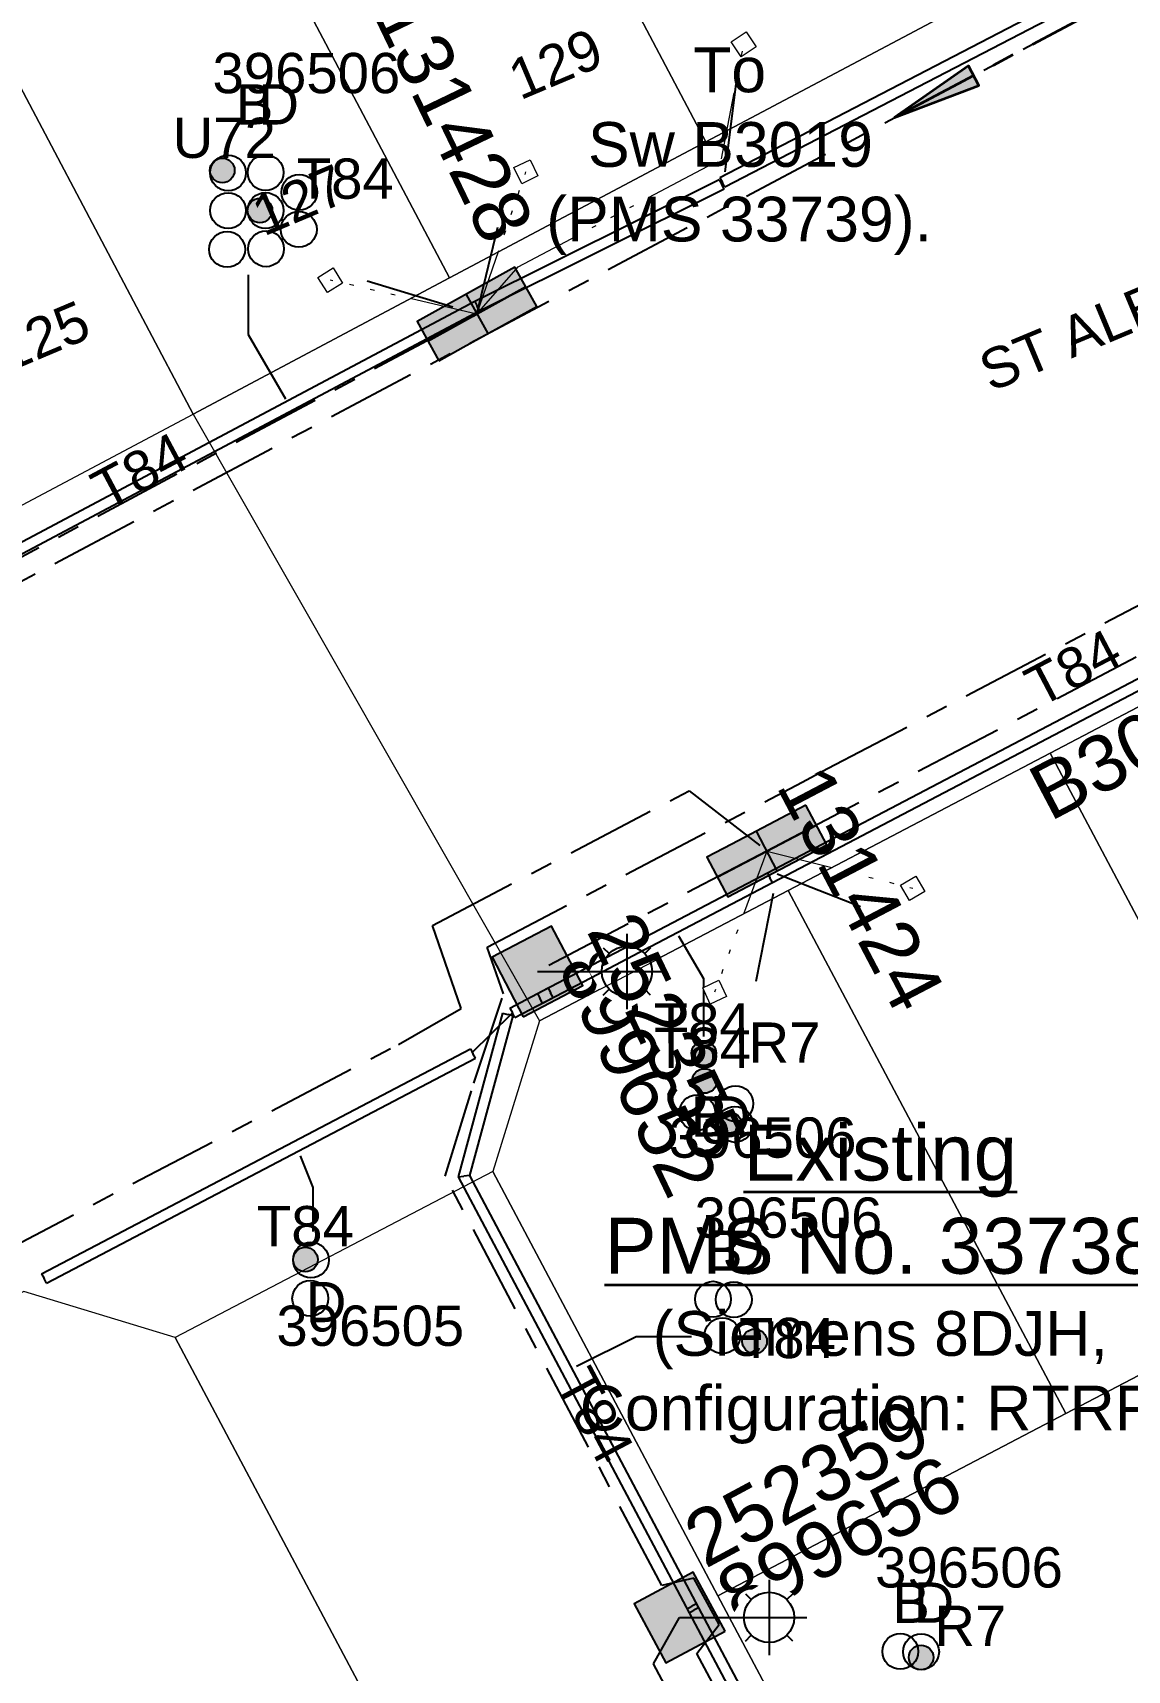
# Model space of a CAD drawing. Header units: metres. Extents: x 0 to 304202, y 0 to 6270858.
# Drawn here: x 303500.8 to 303549.7, y 6270208 to 6270281.1 of the extents above; entities that cross this region are included whole.
import ezdxf
from ezdxf import colors
from ezdxf.entities.mleader import LeaderData, LeaderLine
from ezdxf.enums import TextEntityAlignment as Align
from ezdxf.math import Vec2, Vec3

# ---------------------------------------------------------------- set-up
doc = ezdxf.new("R2010")
doc.units = ezdxf.units.M
for name, pattern in [('Cable Exist UG', [7, 4, -1, 1, -1]), ('CENTERX2', [4, 2.5, -0.5, 0.5, -0.5]), ('DASHED', [19.05, 12.7, -6.35]), ('PHANTOMX2', [6.6, 3, -0.75, 0.2, -0.75, 0.2, -0.75, 0.2, -0.75])]:
    doc.linetypes.add(name, pattern=pattern)
doc.layers.get('0').update_dxf_attribs({"color": 6})
doc.layers.add('_User Miscellaneous10', color=252, linetype='Continuous', lineweight=13, plot=False, transparency=0.65)
for name, color, linetype, lineweight in [('_User_HV_Exist', 1, 'Continuous', 35), ('Cadastre Developer_SP_NEW', 92, 'Continuous', 15), ('Cadastre Land Parcels_SP_EXT', 118, 'Continuous', 15), ('Cadastre Roads_SP_EXT', 218, 'Continuous', 15), ('Mains_HV_EXT', 13, 'Continuous', 25), ('Mains_LV_EXT', 163, 'Continuous', 25), ('Mains_LV_SL_EXT', 135, 'Continuous', 25), ('Services_SP_EXT', 42, 'PHANTOMX2', 20)]:
    doc.layers.add(name, color=color, linetype=linetype, lineweight=lineweight)
for name, color, linetype in [('Duct_SP_EXT', 30, 'Continuous'), ('Equip_SP_SL_EXT', 7, 'Continuous'), ('SupportsUG_SP_LV_EXT', 7, 'Continuous'), ('SupportsUG_SP_LV_SL_EXT', 7, 'Continuous'), ('Trench_SP_EXT', 7, 'Continuous')]:
    doc.layers.add(name, color=color, linetype=linetype)
doc.styles.add('COLUMN_LABEL', font='arial.ttf', dxfattribs={"height": 2})
doc.styles.add('iecARIAL', font='arial.ttf', dxfattribs={"height": 2})
doc.styles.add('POLE_LABEL', font='arial.ttf', dxfattribs={"height": 2})
doc.styles.add('SL_LABEL', font='arial.ttf', dxfattribs={"height": 2})
doc.styles.get("Standard").update_dxf_attribs({"font": 'arial.ttf'})
doc.styles.add('SWG_LABEL', font='arial.ttf')
doc.styles.add('SWITCH_LABEL', font='arial.ttf', dxfattribs={"height": 2})

# ---------------------------------------------------------------- blocks, each defined once
blk = doc.blocks.new('COLUMN_EXT')
blk.add_hatch(color=256).paths.add_polyline_path([(1.5, -1.5), (1.5, 1.5), (-1.5, 1.5), (-1.5, -1.5)])
blk.add_lwpolyline([(1.5, 1.5), (-1.5, 1.5), (-1.5, -1.5), (1.5, -1.5)], close=True)
at = {"flags": 1}
blk.add_attdef('Z', (-1.813, 2.351), '', height=0.2, rotation=180, dxfattribs=at)
at = {"flags": 9}
for tag, p in [('STREETNAME', (-1.813, 1.6)), ('LOCATION', (-1.813, 1.4)), ('SUBURB', (-1.813, 1.8)), ('NOTES', (-1.813, 2)), ('OWNED_BY', (-1.813, 0.6)), ('LEGEND', (-1.813, 1.2)), ('USAGE', (-1.813, 1)), ('STATE', (-1.813, 0.8)), ('COLUMN_TYPE', (-1.813, 0.4))]:
    blk.add_attdef(tag, text='', height=0.2, rotation=180, dxfattribs=at).set_placement(p, align=Align.MIDDLE_LEFT)
for tag, style, p in [('STRUCTURE_PLANT_NUMBER', 'POLE_LABEL', (-1.813, -0.031)), ('STREET_CODE', 'COLUMN_LABEL', (-1.813, 0.2))]:
    blk.add_attdef(tag, text='', height=0.2, rotation=180, dxfattribs=dict(at, style=style)).set_placement(p, align=Align.MIDDLE_LEFT)
at = {"style": 'COLUMN_LABEL', "width": 0.9, "flags": 8}
blk.add_attdef('ASSET_NUM', text='', height=2, rotation=270, dxfattribs=at).set_placement((2, -4), align=Align.MIDDLE_LEFT)
blk = doc.blocks.new('PILLAR_EXT')
blk.add_hatch(color=256).paths.add_polyline_path([(-2.5, 1), (-2.5, -1), (2.5, -1), (2.5, 1)])
for p, q in [((0, 1), (0, -1)), ((-2.5, 0), (2.5, 0))]:
    blk.add_line(p, q)
at = {"ltscale": 10}
blk.add_line((2.5, 0), (-2.5, 0), dxfattribs=at)
blk.add_lwpolyline([(-2.5, -1), (-1.25, -1), (1.25, -1), (2.5, -1), (2.5, 1), (-2.5, 1)], close=True)
at = {"width": 0.9, "flags": 8}
blk.add_attdef('ASSET_NUM', text='', height=2, rotation=90, dxfattribs=at).set_placement((-2, 4), align=Align.MIDDLE_LEFT)
for tag, p, flags in [('OWNED_BY', (0, -0.2), 9), ('STATE', (0, -0.4), 9), ('SUPPORT_TYPE', (0, -0.6), 9), ('USAGE', (0, -0.8), 9), ('LEGEND', (0, -1), 9), ('LOCATION', (0, -1.2), 9), ('NOTES', (0, -1.4), 9), ('PARENT', (0, -1.6), 9), ('STREETNAME', (0, -1.8), 9), ('SUBURB', (0, -2), 1)]:
    blk.add_attdef(tag, p, '', height=0.2, dxfattribs=dict(flags=flags))
blk = doc.blocks.new('DUCT_EXT')
blk.add_circle((0, 0.8), 0.8)
at = {"flags": 1}
blk.add_attdef('Z', (0, 0), '', height=0.2, dxfattribs=at)
at = {"flags": 9}
for tag, p in [('DUCT_CODE', (0, 0)), ('XSECT_TYPE', (0, -0.2)), ('STATE', (0, -0.6)), ('FB_REFERENCE', (0, -0.4)), ('NOTES', (0, -0.8))]:
    blk.add_attdef(tag, text='', height=0.2, dxfattribs=at).set_placement(p, align=Align.MIDDLE_LEFT)
blk = doc.blocks.new('SL_LANTERN_EXT')
at = {"flags": 9}
for tag, p in [('LRATECODE', (-7.4, 0)), ('LOUTREACHVOCAB', (-7.2, 0)), ('LOUTREACH', (-7, 0)), ('LANTNUMBER', (-6.6, 0)), ('LNEW', (-6.4, 0)), ('LMASTVOCAB', (-6.2, 0)), ('LMAST', (-6, 0)), ('LLAMPVOCAB', (-5.8, 0)), ('LLAMP', (-5.6, 0)), ('LEXIST', (-5.4, 0)), ('LCHARGE3PERCENT', (-5.2, 0)), ('LCHARGE3', (-5, 0)), ('LCHARGE2PERCENT', (-4.8, 0)), ('LCHARGE2', (-4.6, 0)), ('LCHARGE1PERCENT', (-4.4, 0)), ('LCHARGE1', (-4.2, 0)), ('LCATEGORY', (-4, 0)), ('LBRACKETVOCAB', (-3.8, 0)), ('LBRACKET', (-3.6, 0)), ('LKINGHEIGHT', (-3.4, 0)), ('CREPLACE', (-3.2, 0)), ('CREMOVE', (-3, 0)), ('CNUMBER', (-2.8, 0)), ('CNEW', (-2.6, 0)), ('CEXIST', (-2.4, 0)), ('USAGE', (-2.2, 0)), ('STATE', (-2, 0)), ('OWNED_BY', (-1.8, 0)), ('ORIENTATION', (-1.6, 0)), ('OPERATING_VOLTAGE', (-1.4, 0)), ('NO_PHASES', (-1.2, 0)), ('LANTERN_TYPE', (-1, 0)), ('LANTERN_PURPOSE', (-0.8, 0)), ('CONTROL_TYPE', (-0.6, 0)), ('CONSTRUCTED_VOLTAGE', (-0.4, 0))]:
    blk.add_attdef(tag, text='', height=0.001, rotation=270, dxfattribs=at).set_placement(p, align=Align.MIDDLE_LEFT)
at = {"style": 'SL_LABEL', "flags": 9}
blk.add_attdef('STREET_CODE', text='', height=0.001, rotation=270, dxfattribs=at).set_placement((0.001, 0), align=Align.MIDDLE_LEFT)
at = {"flags": 1}
blk.add_attdef('Z', (0, 0), '', height=0.001, rotation=270, dxfattribs=at)
at = {"width": 0.9}
blk.add_attdef('LNUMBER', text='', height=1, dxfattribs=at).set_placement((7, -1), align=Align.MIDDLE_LEFT)
at = {"flags": 9}
for tag, p in [('LREMOVE', (0, -7.6)), ('LREPLACE', (0, -7.8)), ('LTYPE', (0, -8)), ('LTYPEVOCAB', (0, -8.2)), ('LEGEND', (0, -8.4)), ('SUBURB', (0, -8.6)), ('STREETNAME', (0, -8.8)), ('LOCATION', (0, -9)), ('NOTES', (0, -9.2)), ('MAINTAINED_BY', (0, -9.863))]:
    blk.add_attdef(tag, text='', height=0.001, dxfattribs=at).set_placement(p, align=Align.MIDDLE_LEFT)
blk.add_attdef('OPERATED_BY', (0, -9.607), '', height=0.001, dxfattribs=at)
at = {"transparency": 33554687}
blk.add_wipeout([(5.688, 0), (5.061, -1.061), (4, -1.688), (2.939, -1.061), (2.313, 0), (2.939, 1.061), (4, 1.687), (5.061, 1.061)], dxfattribs=at)
for p, q in [((4, 1.687), (4, 0)), ((2.939, 1.061), (3.205, 0.795)), ((5.061, 1.061), (4.795, 0.795)), ((0, 0), (4, 0)), ((4, 0), (5.688, 0)), ((4, 0), (4, -1.688)), ((2.939, -1.061), (3.205, -0.795)), ((5.061, -1.061), (4.795, -0.795))]:
    blk.add_line(p, q)
blk.add_circle((4, 0), 1.125)
blk = doc.blocks.new('CCP_EXT')
at = {"flags": 9}
for tag, p in [('USAGE', (0, -1.2)), ('LEGEND', (0, -1.4)), ('STATE', (0, -1.8)), ('LIFE_SUPPORT', (0, -1.6)), ('NOTES', (0, -2))]:
    blk.add_attdef(tag, text='', height=0.2, dxfattribs=at).set_placement(p, align=Align.MIDDLE_LEFT)
at = {"transparency": 33554687}
blk.add_wipeout([(0, 0.566), (0.566, 0), (0, -0.566), (-0.566, 0)], dxfattribs=at)
blk.add_lwpolyline([(-0.566, 0), (0, 0.566), (0.566, 0), (0, -0.566), (-0.566, 0)])
at = {"flags": 1}
blk.add_attdef('Z', (0, 0), '', height=0.2, dxfattribs=at)
at = {"flags": 9}
for tag, p in [('CCP_TYPE', (0, 0)), ('OPERATING_VOLTAGE', (0, -0.6)), ('ORIENTATION', (0, -0.8)), ('CONSTRUCTED_VOLTAGE', (0, -0.2)), ('NO_PHASES', (0, -0.4)), ('OWNED_BY', (0, -1))]:
    blk.add_attdef(tag, text='', height=0.2, dxfattribs=at).set_placement(p, align=Align.MIDDLE_LEFT)
blk = doc.blocks.new('CABLE_LARGE_EXT')
h = blk.add_hatch(color=256)
edge = h.paths.add_edge_path()
edge.add_arc((0, 0.55), 0.55, 0, 360)
blk.add_circle((0, 0.55), 0.55)
at = {"flags": 1}
blk.add_attdef('Z', (0, 0), '', height=0.2, dxfattribs=at)
at = {"flags": 9}
for tag, p in [('COND_CODE', (0, 0)), ('XSECT_SIZE', (0, -0.6)), ('STATE', (0, -0.4)), ('FB_REFERENCE', (0, -0.2)), ('NOTES', (0, -0.8))]:
    blk.add_attdef(tag, text='', height=0.2, dxfattribs=at).set_placement(p, align=Align.MIDDLE_LEFT)
blk = doc.blocks.new('SWG_SIE_SU_NEW')
at = {"linetype": 'CENTERX2'}
h = blk.add_hatch(color=256, dxfattribs=at)
h.dxf.hatch_style = 1
edge = h.paths.add_edge_path()
edge.add_arc((9, 0), 0.25, 0, 360)
at = {"linetype": 'Continuous'}
blk.add_line((6.25, 0.75), (2.491, 2.118), dxfattribs=at)
at = {"linetype": 'CENTERX2'}
for p, q in [((0, 0), (1.5, 0)), ((7, 0), (10, 0))]:
    blk.add_line(p, q, dxfattribs=at)
at = {"linetype": 'DASHED', "ltscale": 0.075}
blk.add_lwpolyline([(4.371, 1.434), (4.371, 4.371), (7.566, 4.371)], dxfattribs=at)
for centre in [(2.25, 0), (6.25, 0)]:
    blk.add_circle(centre, 0.75)
at = {"linetype": 'CENTERX2'}
blk.add_circle((9, 0), 0.25, dxfattribs=at)
at = {"flags": 8}
blk.add_attdef('ASSET_NUM', text='', height=2, rotation=180, dxfattribs=at).set_placement((-3, 0.012), align=Align.MIDDLE_LEFT)
at = {"flags": 1}
blk.add_attdef('Z', (0, 0), '', height=0.2, dxfattribs=at)
at = {"style": 'SWITCH_LABEL', "flags": 9}
blk.add_attdef('STREET_CODE', text='', height=0.2, dxfattribs=at).set_placement((0, 0), align=Align.MIDDLE_LEFT)
at = {"flags": 9}
for tag, p in [('ORIENTATION', (0, -0.2)), ('SUBURB', (0, -0.8)), ('USAGE', (0, -0.6)), ('PARENT', (0, -0.4)), ('STREETNAME', (0, -1)), ('LOCATION', (0, -1.2)), ('NOTES', (0, -1.4)), ('OPERATED_BY', (-0.009, -1.841)), ('OWNED_BY', (-0.003, -1.619)), ('MAINTAINED_BY', (-0.011, -2.048))]:
    blk.add_attdef(tag, text='', height=0.2, dxfattribs=at).set_placement(p, align=Align.MIDDLE_LEFT)
blk = doc.blocks.new('*U293')
h = blk.add_hatch(color=256)
h.dxf.hatch_style = 1
h.paths.add_polyline_path([(-3.533, -1.876), (0.235, -0.442), (-0.234, 0.442)])
blk.add_line((-0.442, -0.235), (-3.533, -1.876))
at = {"flags": 128}
blk.add_lwpolyline([(-3.533, -1.876), (0.235, -0.442), (-0.234, 0.442)], close=True, dxfattribs=at)
blk.add_circle((0, 0), 0.0001)

msp = doc.modelspace()

# ---------------------------------------------------------------- linework, layer by layer
at = {"layer": '_User_HV_Exist', "linetype": 'Cable Exist UG'}
msp.add_lwpolyline([(303539.283, 6270277.349), (303562.994, 6270289.943), (303564.3, 6270290.627), (303564.3, 6270290.627), (303568.461, 6270292.806), (303568.577, 6270292.548), (303568.577, 6270292.548), (303579.681, 6270270.562), (303589.53, 6270267.525), (303594.156, 6270258.939), (303570.487, 6270246.474), (303570.487, 6270246.474), (303570.487, 6270246.474)], dxfattribs=at)
at = {"layer": 'Cadastre Land Parcels_SP_EXT', "linetype": 'Continuous'}
for points in [[(303543.197, 6270282.825), (303527.509, 6270312.492), (303515.147, 6270305.998), (303530.858, 6270276.271), (303543.197, 6270282.825)], [(303530.858, 6270276.271), (303515.147, 6270305.998), (303503.668, 6270299.967), (303519.399, 6270270.185), (303530.858, 6270276.271)], [(303519.399, 6270270.185), (303503.668, 6270299.967), (303492.189, 6270293.936), (303507.941, 6270264.099), (303519.399, 6270270.185)], [(303507.941, 6270264.099), (303492.189, 6270293.936), (303480.71, 6270287.905), (303496.483, 6270258.014), (303507.941, 6270264.099)], [(303564.494, 6270228.617), (303570.346, 6270231.679), (303557.928, 6270255.084), (303546.231, 6270248.948), (303558.644, 6270225.554), (303564.494, 6270228.617)], [(303558.644, 6270225.554), (303546.231, 6270248.948), (303534.535, 6270242.812), (303546.944, 6270219.427), (303558.644, 6270225.554)], [(303546.944, 6270219.427), (303534.535, 6270242.812), (303523.418, 6270236.979), (303521.327, 6270230.245), (303531.392, 6270211.284), (303546.944, 6270219.427)], [(303570.341, 6270217.604), (303564.494, 6270228.617), (303558.644, 6270225.554), (303546.944, 6270219.427), (303531.392, 6270211.284), (303537.239, 6270200.27), (303570.341, 6270217.604)], [(303517.208, 6270203.866), (303507.142, 6270222.827), (303500.379, 6270224.891), (303489.258, 6270219.056), (303501.65, 6270195.725), (303517.208, 6270203.866)]]:
    msp.add_lwpolyline(points, close=True, dxfattribs=at)
at = {"layer": 'Duct_SP_EXT'}
for p, q in [((303531.452, 6270274.572), (303531.559, 6270274.358)), ((303531.481, 6270274.66), (303531.592, 6270274.447)), ((303531.666, 6270274.143), (303531.559, 6270274.358)), ((303531.703, 6270274.234), (303531.592, 6270274.447)), ((303520.75, 6270268.705), (303497.111, 6270256.15)), ((303520.525, 6270269.129), (303520.637, 6270268.917)), ((303520.53, 6270269.132), (303520.637, 6270268.917)), ((303520.744, 6270268.703), (303520.637, 6270268.917)), ((303520.75, 6270268.705), (303520.637, 6270268.917)), ((303533.6, 6270243.59), (303533.712, 6270243.377)), ((303533.6, 6270243.59), (303533.712, 6270243.377)), ((303533.823, 6270243.165), (303533.712, 6270243.377)), ((303533.823, 6270243.165), (303533.712, 6270243.377)), ((303521.765, 6270237.325), (303519.778, 6270230.012)), ((303522.228, 6270237.199), (303520.291, 6270230.069)), ((303521.765, 6270237.325), (303521.997, 6270237.262)), ((303522.228, 6270237.199), (303521.997, 6270237.262)), ((303522.093, 6270237.552), (303522.205, 6270237.34)), ((303522.316, 6270237.127), (303522.205, 6270237.34)), ((303501.17, 6270225.678), (303520.332, 6270235.731)), ((303520.332, 6270235.731), (303520.444, 6270235.519)), ((303501.393, 6270225.253), (303520.555, 6270235.306)), ((303520.555, 6270235.306), (303520.444, 6270235.519)), ((303519.778, 6270230.012), (303520.034, 6270230.04)), ((303520.291, 6270230.069), (303520.034, 6270230.04)), ((303501.17, 6270225.678), (303501.282, 6270225.465)), ((303501.393, 6270225.253), (303501.282, 6270225.465))]:
    msp.add_line(p, q, dxfattribs=at)
for points in [[(303510.393, 6270270.318), (303510.393, 6270267.652), (303512.069, 6270264.781)], [(303510.393, 6270270.318), (303510.393, 6270267.652), (303512.069, 6270264.781)], [(303530.759, 6270236.284), (303530.759, 6270238.865), (303529.651, 6270240.765)], [(303513.309, 6270227.567), (303513.309, 6270229.535), (303512.738, 6270230.943)], [(303530.211, 6270222.854), (303527.735, 6270222.854), (303525.069, 6270221.53)]]:
    msp.add_lwpolyline(points, dxfattribs=at)
at = {"layer": 'Mains_LV_EXT', "linetype": 'Cable Exist UG'}
for points in [[(303485.158, 6270249.662), (303520.622, 6270268.57)], [(303568.682, 6270262.985), (303533.578, 6270244.567)]]:
    msp.add_lwpolyline(points, dxfattribs=at)
at = {"layer": 'Trench_SP_EXT', "linetype": 'Cable Exist UG'}
for points in [[(303532.199, 6270278.843), (303531.703, 6270274.921)], [(303515.713, 6270270.052), (303520.622, 6270268.57), (303521.661, 6270272.883)], [(303533.101, 6270238.757), (303534.046, 6270243.552), (303538.587, 6270241.764)], [(303520.396, 6270235.543), (303522.177, 6270237.307)]]:
    msp.add_lwpolyline(points, dxfattribs=at)

# ---------------------------------------------------------------- block references
at = {"layer": '_User_HV_Exist'}
msp.add_blockref('*U293', (303542.817, 6270279.226), dxfattribs=at)
at = {"layer": '_User_HV_Exist', "linetype": 'CENTERX2'}
ref = msp.add_blockref('SWG_SIE_SU_NEW', (303556.711, 6270252.782), dxfattribs=dict(at, rotation=27.77361215478632))
ref.add_attrib('ASSET_NUM', 'B3009', dxfattribs={"layer": '0', "height": 2.5, "rotation": 207.72799, "style": 'SWG_LABEL', "text_generation_flag": 6}).set_placement((303554.582, 6270251.674), align=Align.MIDDLE_RIGHT)
at = {"layer": 'Duct_SP_EXT'}
for name, p in [('CABLE_LARGE_EXT', (303509.244, 6270274.439)), ('DUCT_EXT', (303531.172, 6270223.739)), ('DUCT_EXT', (303532.102, 6270223.72)), ('DUCT_EXT', (303531.592, 6270222.105)), ('CABLE_LARGE_EXT', (303533.031, 6270222.105)), ('DUCT_EXT', (303539.542, 6270207.999)), ('DUCT_EXT', (303540.471, 6270207.98))]:
    msp.add_blockref(name, p, dxfattribs=at)
for name, p, rotation in [('DUCT_EXT', (303508.703, 6270274.872), 270.2559430807346), ('DUCT_EXT', (303510.379, 6270274.921), 268.0054306979291), ('DUCT_EXT', (303511.883, 6270274.014), 269.6393949479978), ('DUCT_EXT', (303508.703, 6270273.198), 269.5793598560269), ('CABLE_LARGE_EXT', (303510.377, 6270273.198), 270.2976022518417), ('DUCT_EXT', (303510.377, 6270273.198), 269.8460479181179), ('DUCT_EXT', (303511.863, 6270272.361), 269.3009599538693), ('DUCT_EXT', (303508.661, 6270271.461), 269.8712030008776), ('DUCT_EXT', (303510.398, 6270271.482), 270.1471255719075), ('DUCT_EXT', (303529.67, 6270232.886), 269.351396255455), ('DUCT_EXT', (303531.373, 6270233.279), 269.9999999999998), ('DUCT_EXT', (303531.354, 6270232.35), 269.9999999999998), ('DUCT_EXT', (303512.408, 6270226.315), 268.2773379113335), ('CABLE_LARGE_EXT', (303512.408, 6270226.315), 269.5038406178016), ('DUCT_EXT', (303512.373, 6270224.599), 268.2773379113335)]:
    msp.add_blockref(name, p, dxfattribs=dict(at, rotation=rotation))
at = {"layer": 'SupportsUG_SP_LV_EXT'}
ref = msp.add_blockref('PILLAR_EXT', (303520.622, 6270268.57), dxfattribs=dict(at, rotation=28.99904791292964))
ref.add_attrib('ASSET_NUM', '131428', dxfattribs={"layer": '0', "height": 2.5, "rotation": 295.70854, "style": 'iecARIAL'}).set_placement((303522.122, 6270272.07), align=Align.MIDDLE_RIGHT)
ref = msp.add_blockref('PILLAR_EXT', (303533.578, 6270244.567), dxfattribs=dict(at, rotation=207.6840273410442))
ref.add_attrib('ASSET_NUM', '131424', dxfattribs={"layer": '0', "height": 2.5, "rotation": 297.68403, "style": 'iecARIAL'}).set_placement((303535.078, 6270248.067), align=Align.MIDDLE_LEFT)
at = {"layer": 'SupportsUG_SP_LV_SL_EXT'}
ref = msp.add_blockref('COLUMN_EXT', (303523.325, 6270239.188), dxfattribs=dict(at, rotation=207.6841539805822))
ref.add_attrib('ASSET_NUM', '899652', dxfattribs={"layer": '0', "height": 2.5, "rotation": 295.59183, "style": 'COLUMN_LABEL'}).set_placement((303525.325, 6270239.938), align=Align.MIDDLE_LEFT)
ref = msp.add_blockref('COLUMN_EXT', (303529.678, 6270210.316), dxfattribs=dict(at, rotation=298.254505774048))
ref.add_attrib('ASSET_NUM', '899656', dxfattribs={"layer": '0', "height": 2.5, "rotation": 28.25451, "style": 'COLUMN_LABEL'}).set_placement((303531.678, 6270211.066), align=Align.MIDDLE_LEFT)

# ---------------------------------------------------------------- texts
at = {"layer": 'Cadastre Land Parcels_SP_EXT'}
for s, rotation, p in [('129', 22.8897, (303522.549, 6270278.109)), ('127', 22.89265, (303511.091, 6270272.024)), ('125', 22.88916, (303499.634, 6270265.939))]:
    msp.add_text(s, height=1.8, rotation=rotation, dxfattribs=at).set_placement(p)
at = {"layer": 'Cadastre Roads_SP_EXT'}
msp.add_text('ST ALBANS RD', height=1.8, rotation=22.62873, dxfattribs=at).set_placement((303543.574, 6270265.072))
at = {"layer": 'Duct_SP_EXT'}
for s, p in [('396506', (303508.807, 6270278.439)), ('B', (303509.851, 6270277.039)), ('D', (303510.857, 6270277.039)), ('U72', (303507.025, 6270275.545)), ('T84', (303512.574, 6270273.721)), ('B', (303530.174, 6270231.807)), ('D', (303531.035, 6270231.815)), ('396506', (303529.193, 6270230.863)), ('396506', (303530.348, 6270227.286)), ('T84', (303510.79, 6270226.904)), ('B', (303530.815, 6270225.811)), ('D', (303531.671, 6270225.808)), ('D', (303512.976, 6270223.513)), ('396505', (303511.664, 6270222.455)), ('T84', (303532.331, 6270221.905)), ('396506', (303538.416, 6270211.654)), ('B', (303539.185, 6270210.071)), ('D', (303540.135, 6270210.082)), ('R7', (303541.064, 6270209.043))]:
    msp.add_text(s, height=1.8, dxfattribs=at).set_placement(p)
at = {"layer": 'Mains_LV_EXT'}
for rotation, p in [(28.06404, (303504.052, 6270259.735)), (27.68413, (303545.759, 6270250.958)), (297.96616, (303524.089, 6270220.835))]:
    msp.add_text('T84', height=1.8, rotation=rotation, dxfattribs=at).set_placement(p)

# ---------------------------------------------------------------- next in the draw order: block references
at = {"layer": 'Equip_SP_SL_EXT'}
ref = msp.add_blockref('SL_LANTERN_EXT', (303523.325, 6270239.188), dxfattribs=at)
ref.add_attrib('ASSET_NUM', '252355', dxfattribs={"layer": '0', "height": 2.5, "rotation": 295.59183, "style": 'iecARIAL'}).set_placement((303524.825, 6270240.688), align=Align.BOTTOM_LEFT)
ref = msp.add_blockref('SL_LANTERN_EXT', (303529.678, 6270210.316), dxfattribs=at)
ref.add_attrib('ASSET_NUM', '252359', dxfattribs={"layer": '0', "height": 2.5, "rotation": 28.25451, "style": 'iecARIAL'}).set_placement((303531.178, 6270211.816), align=Align.BOTTOM_LEFT)
at = {"layer": 'Services_SP_EXT'}
for p, rotation in [((303532.545, 6270280.625), 258.9986380948042), ((303522.814, 6270274.929), 250.9990480192318), ((303514.067, 6270270.081), 346.9990479470779), ((303540.096, 6270242.905), 165.6840272457618)]:
    msp.add_blockref('CCP_EXT', p, dxfattribs=dict(at, rotation=rotation))

# ---------------------------------------------------------------- next in the draw order: linework, layer by layer
at = {"layer": 'Cadastre Roads_SP_EXT', "linetype": 'Continuous'}
msp.add_lwpolyline([(303571.239, 6270136.219), (303565.393, 6270147.232), (303559.546, 6270158.247), (303553.7, 6270169.26), (303548.932, 6270178.243), (303543.085, 6270189.256), (303537.239, 6270200.27), (303531.392, 6270211.284), (303521.327, 6270230.245), (303507.142, 6270222.827), (303517.208, 6270203.866), (303523.055, 6270192.851), (303528.901, 6270181.836), (303534.748, 6270170.822), (303539.521, 6270161.83), (303545.367, 6270150.815), (303551.215, 6270139.8), (303557.056, 6270128.803), (303571.239, 6270136.219)], close=True, dxfattribs=at)
at = {"layer": 'Duct_SP_EXT'}
for p, q in [((303562.451, 6270290.731), (303531.481, 6270274.66)), ((303562.672, 6270290.305), (303531.703, 6270274.234)), ((303531.452, 6270274.572), (303520.53, 6270269.132)), ((303531.666, 6270274.143), (303520.744, 6270268.703)), ((303520.525, 6270269.129), (303496.886, 6270256.574)), ((303533.6, 6270243.59), (303557.293, 6270256.02)), ((303533.823, 6270243.165), (303557.516, 6270255.595)), ((303522.093, 6270237.552), (303523.801, 6270238.448)), ((303522.316, 6270237.127), (303524.024, 6270238.023)), ((303523.329, 6270238.201), (303523.44, 6270237.988)), ((303523.552, 6270237.776), (303523.44, 6270237.988)), ((303523.801, 6270238.448), (303523.913, 6270238.236)), ((303524.024, 6270238.023), (303523.913, 6270238.236)), ((303519.778, 6270230.012), (303530.106, 6270210.525)), ((303520.291, 6270230.069), (303530.531, 6270210.75)), ((303530.01, 6270210.707), (303530.222, 6270210.819)), ((303530.01, 6270210.707), (303530.106, 6270210.525)), ((303530.434, 6270210.932), (303530.222, 6270210.819)), ((303530.531, 6270210.75), (303530.319, 6270210.638)), ((303530.531, 6270210.75), (303530.319, 6270210.638)), ((303530.434, 6270210.932), (303530.531, 6270210.75)), ((303530.531, 6270210.75), (303536.501, 6270199.495)), ((303530.106, 6270210.525), (303530.319, 6270210.638)), ((303530.106, 6270210.525), (303530.319, 6270210.638)), ((303530.106, 6270210.525), (303536.077, 6270199.27))]:
    msp.add_line(p, q, dxfattribs=at)
at = {"layer": 'Mains_LV_SL_EXT', "linetype": 'Cable Exist UG'}
msp.add_lwpolyline([(303541.39, 6270188.241), (303539.099, 6270188.29), (303528.512, 6270208.247), (303529.679, 6270210.316)], dxfattribs=at)
at = {"layer": 'Services_SP_EXT'}
for points in [[(303520.622, 6270268.57), (303522.462, 6270270.679), (303522.462, 6270270.679), (303531.55, 6270275.506), (303532.545, 6270280.625)], [(303520.622, 6270268.57), (303522.814, 6270274.929)], [(303520.622, 6270268.57), (303514.067, 6270270.082)], [(303533.578, 6270244.567), (303540.096, 6270242.906)]]:
    msp.add_lwpolyline(points, dxfattribs=at)

# ---------------------------------------------------------------- next in the draw order: block references
at = {"layer": 'Duct_SP_EXT'}
for p, rotation in [((303530.212, 6270235.534), 269.4727531136524), ((303530.242, 6270234.301), 269.0633347750235), ((303531.354, 6270232.35), 269.9999999999998)]:
    msp.add_blockref('CABLE_LARGE_EXT', p, dxfattribs=dict(at, rotation=rotation))
msp.add_blockref('CABLE_LARGE_EXT', (303540.471, 6270207.98), dxfattribs=at)
at = {"layer": 'Services_SP_EXT', "rotation": 69.68402722164834}
msp.add_blockref('CCP_EXT', (303531.241, 6270238.26), dxfattribs=at)

# ---------------------------------------------------------------- next in the draw order: texts
at = {"layer": '_User_HV_Exist'}
for s, insert, char_height, attachment_point in [('\\pi-1.5457;To\\P\\pi-6.2442;Sw B3019\\P\\pi-8.8854; (PMS 33739).', (303531.829, 6270280.482), 2, 1), ('{\\H0.83333x;\\LExisting\\PPMS No. 33738\\P\\H0.8x;\\l(Siemens 8DJH, \\PConfiguration: RTRR)}', (303538.646, 6270225.208), 3, 5)]:
    msp.add_mtext(s, dxfattribs=dict(at, insert=insert, char_height=char_height, attachment_point=attachment_point))
at = {"layer": 'Duct_SP_EXT'}
for s, p in [('T84', (303528.537, 6270234.877)), ('R7', (303532.759, 6270235.107))]:
    msp.add_text(s, height=1.8, dxfattribs=at).set_placement(p)

# ---------------------------------------------------------------- next in the draw order: linework, layer by layer
at = {"layer": 'Cadastre Roads_SP_EXT', "linetype": 'Continuous'}
msp.add_lwpolyline([(303534.535, 6270242.812), (303546.231, 6270248.948), (303557.928, 6270255.084), (303569.625, 6270261.221), (303580.795, 6270267.081), (303561.587, 6270292.592), (303543.197, 6270282.825), (303530.858, 6270276.271), (303519.399, 6270270.185), (303507.941, 6270264.099), (303523.418, 6270236.979), (303534.535, 6270242.812)], close=True, dxfattribs=at)
at = {"layer": 'Duct_SP_EXT'}
for p, q in [((303523.329, 6270238.201), (303533.6, 6270243.59)), ((303523.552, 6270237.776), (303533.823, 6270243.165))]:
    msp.add_line(p, q, dxfattribs=at)
at = {"layer": 'Mains_HV_EXT', "linetype": 'Cable Exist UG'}
msp.add_lwpolyline([(303447.957, 6270228.834), (303452.304, 6270231.152), (303452.304, 6270231.152), (303562.994, 6270289.943), (303564.3, 6270290.627), (303564.3, 6270290.627), (303567.967, 6270292.549), (303568.577, 6270292.548), (303568.577, 6270292.548), (303579.681, 6270270.562), (303589.53, 6270267.525), (303597.532, 6270252.454), (303597.926, 6270251.659), (303592.079, 6270248.574), (303592.704, 6270246.882)], dxfattribs=at)
at = {"layer": 'Mains_LV_EXT', "linetype": 'Cable Exist UG'}
for points in [[(303541.39, 6270188.241), (303530.447, 6270208.699), (303530.447, 6270208.699), (303531.453, 6270210), (303530.314, 6270212.068), (303528.886, 6270211.738), (303528.886, 6270211.738), (303519.204, 6270230.035), (303520.489, 6270234.201), (303521.809, 6270238.181), (303521.084, 6270240.271), (303521.084, 6270240.271), (303535.152, 6270247.652), (303536.294, 6270248.251), (303536.294, 6270248.251), (303566.893, 6270264.325)], [(303488.438, 6270220.884), (303492.855, 6270223.202), (303492.855, 6270223.202), (303517.114, 6270235.929), (303519.92, 6270237.525), (303519.92, 6270237.525), (303518.63, 6270241.242), (303530.102, 6270247.261), (303533.578, 6270244.567)]]:
    msp.add_lwpolyline(points, dxfattribs=at)
at = {"layer": 'Mains_LV_SL_EXT', "linetype": 'Cable Exist UG'}
msp.add_lwpolyline([(303533.578, 6270244.567), (303523.325, 6270239.188)], dxfattribs=at)
at = {"layer": 'Services_SP_EXT'}
msp.add_lwpolyline([(303533.578, 6270244.567), (303531.241, 6270238.26)], dxfattribs=at)

# ---------------------------------------------------------------- next in the draw order: texts
at = {"layer": 'Duct_SP_EXT'}
msp.add_text('T84', height=1.8, dxfattribs=at).set_placement((303528.523, 6270235.97))

# ---------------------------------------------------------------- next in the draw order: leaders
at = {"layer": '_User Miscellaneous10'}
ml = msp.add_multileader_mtext('Standard', dxfattribs=at)
ml.set_content('150w MH\\P7.5m MH\\P3m OR', color=256)
ml.set_leader_properties()
ml.build(insert=Vec2(0, 0))
ml.multileader.update_dxf_attribs({"leader_type": 2, "has_text_frame": 1, "text_left_attachment_type": 2, "text_right_attachment_type": 2, "dogleg_length": 0.01, "arrow_head_size": 2.5})
ctx = ml.context
ctx.base_point, ctx.char_height, ctx.arrow_head_size, ctx.landing_gap_size, ctx.plane_origin = Vec3(303639.882, 6270501.634), 1.8, 2.5, 1, Vec3(303629.882, 6270495.007)
ctx.left_attachment, ctx.right_attachment = 2, 2
notes = []
notes.append((ctx, [(0, (0, 0, 0), (0, 0), (1, 0), 1, [])]))
ctx.mtext.insert, ctx.mtext.width, ctx.mtext.flow_direction = Vec3(303640.882, 6270506.007), 11.72163, 5
ml = msp.add_multileader_mtext('Standard', dxfattribs=at)
ml.set_content('250w HPS\\P10.5m MH\\P4.5m OR', color=256)
ml.set_leader_properties()
ml.build(insert=Vec2(0, 0))
ml.multileader.update_dxf_attribs({"leader_type": 2, "has_text_frame": 1, "text_left_attachment_type": 2, "text_right_attachment_type": 2, "dogleg_length": 0.01, "arrow_head_size": 2.5})
ctx = ml.context
ctx.base_point, ctx.char_height, ctx.arrow_head_size, ctx.landing_gap_size, ctx.plane_origin = Vec3(303640.387, 6270488.503), 1.8, 2.5, 1, Vec3(303628.371, 6270485.499)
ctx.left_attachment, ctx.right_attachment = 2, 2
notes.append((ctx, [(0, (0, 0, 0), (0, 0), (1, 0), 1, [])]))
ctx.mtext.insert, ctx.mtext.width, ctx.mtext.flow_direction = Vec3(303641.387, 6270492.892), 18.21344, 5
ml = msp.add_multileader_mtext('Standard', dxfattribs=at)
ml.set_content('250w HPS\\P10.5m MH\\P4.5m OR', color=256)
ml.set_leader_properties()
ml.build(insert=Vec2(0, 0))
ml.multileader.update_dxf_attribs({"leader_type": 2, "has_text_frame": 1, "text_left_attachment_type": 2, "text_right_attachment_type": 2, "dogleg_length": 0.01, "arrow_head_size": 2.5})
ctx = ml.context
ctx.base_point, ctx.char_height, ctx.arrow_head_size, ctx.landing_gap_size, ctx.plane_origin = Vec3(303665.371, 6270441.11), 1.8, 2.5, 1, Vec3(303655.371, 6270434.499)
ctx.left_attachment, ctx.right_attachment = 2, 2
notes.append((ctx, [(0, (0, 0, 0), (0, 0), (1, 0), 1, [])]))
ctx.mtext.insert, ctx.mtext.width, ctx.mtext.flow_direction = Vec3(303666.371, 6270445.499), 18.21344, 5
ml = msp.add_multileader_mtext('Standard', dxfattribs=at)
ml.set_content('250w HPS\\P10.5m MH\\P4.5m OR', color=256)
ml.set_leader_properties()
ml.build(insert=Vec2(0, 0))
ml.multileader.update_dxf_attribs({"leader_type": 2, "has_text_frame": 1, "text_left_attachment_type": 2, "text_right_attachment_type": 2, "dogleg_length": 0.01, "arrow_head_size": 2.5})
ctx = ml.context
ctx.base_point, ctx.char_height, ctx.arrow_head_size, ctx.landing_gap_size, ctx.plane_origin = Vec3(303690.856, 6270390.417), 1.8, 2.5, 1, Vec3(303680.856, 6270385.477)
ctx.left_attachment, ctx.right_attachment = 2, 2
notes.append((ctx, [(0, (0, 0, 0), (0, 0), (1, 0), 1, [])]))
ctx.mtext.insert, ctx.mtext.width, ctx.mtext.flow_direction = Vec3(303691.856, 6270396.477), 12.62441, 5
ml = msp.add_multileader_mtext('Standard', dxfattribs=at)
ml.set_content('150w MH\\P7.5m MH\\P3m OR', color=256)
ml.set_leader_properties()
ml.build(insert=Vec2(0, 0))
ml.multileader.update_dxf_attribs({"leader_type": 2, "has_text_frame": 1, "text_left_attachment_type": 2, "text_right_attachment_type": 2, "dogleg_length": 0.01, "arrow_head_size": 2.5})
ctx = ml.context
ctx.base_point, ctx.char_height, ctx.arrow_head_size, ctx.landing_gap_size, ctx.plane_origin = Vec3(303704.371, 6270377.126), 1.8, 2.5, 1, Vec3(303694.371, 6270370.499)
ctx.left_attachment, ctx.right_attachment = 2, 2
notes.append((ctx, [(0, (0, 0, 0), (0, 0), (1, 0), 1, [])]))
ctx.mtext.insert, ctx.mtext.width, ctx.mtext.flow_direction = Vec3(303705.371, 6270381.499), 11.72163, 5
for ctx, leaders in notes:
    for number, flags, end, landing, length, lines in leaders:
        leader = LeaderData()
        leader.index, (leader.has_last_leader_line, leader.has_dogleg_vector, leader.attachment_direction) = number, flags
        leader.last_leader_point, leader.dogleg_vector, leader.dogleg_length = Vec3(end), Vec3(landing), length
        for number, points, colour, breaks in lines:
            line = LeaderLine()
            line.index, line.vertices, line.color, line.breaks = number, Vec3.list(points), colors.encode_raw_color(colour), breaks
            leader.lines.append(line)
        ctx.leaders.append(leader)

# ---------------------------------------------------------------- next in the draw order: leaders
at = {"layer": 'Cadastre Developer_SP_NEW'}
ml = msp.add_multileader_mtext('Standard', dxfattribs=at)
ml.set_content('{\\C7;CONSTRUCTED UNDER URS16232}', color=256)
ml.set_leader_properties()
ml.build(insert=Vec2(0, 0))
ml.multileader.update_dxf_attribs({"leader_type": 2, "has_text_frame": 1, "text_left_attachment_type": 2, "text_right_attachment_type": 2, "dogleg_length": 0.01})
ctx = ml.context
ctx.base_point, ctx.char_height, ctx.plane_origin, ctx.plane_x_axis, ctx.plane_y_axis = Vec3(303652.039, 6270457.854), 1.8, Vec3(304505.856, 6271177.178), Vec3(0.884872, 0.465835), Vec3(-0.465835, 0.884872)
ctx.left_attachment, ctx.right_attachment, ctx.text_align_type = 2, 2, 1
notes = []
notes.append((ctx, [(0, (0, 0, 0), (0, 0), (1, 0), 1, [])]))
ctx.mtext.insert, ctx.mtext.text_direction, ctx.mtext.rotation, ctx.mtext.width, ctx.mtext.alignment, ctx.mtext.flow_direction = Vec3(303662.23, 6270465.985), Vec3(0.884872, 0.465835), 0.484578, 21.76031, 2, 5
ctx.mtext.has_bg_fill, ctx.mtext.bg_color, ctx.mtext.bg_scale_factor, ctx.mtext.bg_transparency, ctx.mtext.use_window_bg_color = 1, -1073741824, 2, 0, 1
for ctx, leaders in notes:
    for number, flags, end, landing, length, lines in leaders:
        leader = LeaderData()
        leader.index, (leader.has_last_leader_line, leader.has_dogleg_vector, leader.attachment_direction) = number, flags
        leader.last_leader_point, leader.dogleg_vector, leader.dogleg_length = Vec3(end), Vec3(landing), length
        for number, points, colour, breaks in lines:
            line = LeaderLine()
            line.index, line.vertices, line.color, line.breaks = number, Vec3.list(points), colors.encode_raw_color(colour), breaks
            leader.lines.append(line)
        ctx.leaders.append(leader)

# ---------------------------------------------------------------- next in the draw order: leaders
ml = msp.add_multileader_mtext('Standard', dxfattribs=at)
ml.set_content('{\\C7;CONSTRUCTED UNDER URS18369}', color=256)
ml.set_leader_properties()
ml.build(insert=Vec2(0, 0))
ml.multileader.update_dxf_attribs({"leader_type": 2, "has_text_frame": 1, "text_left_attachment_type": 2, "text_right_attachment_type": 2, "dogleg_length": 0.01})
ctx = ml.context
ctx.base_point, ctx.char_height, ctx.plane_origin, ctx.plane_x_axis, ctx.plane_y_axis = Vec3(303910.719, 6270584.601), 1.8, Vec3(305059.721, 6271101.545), Vec3(0.887819, 0.460194), Vec3(-0.460194, 0.887819)
ctx.left_attachment, ctx.right_attachment, ctx.text_align_type = 2, 2, 1
notes = []
notes.append((ctx, [(0, (0, 0, 0), (0, 0), (1, 0), 1, [])]))
ctx.mtext.insert, ctx.mtext.text_direction, ctx.mtext.rotation, ctx.mtext.width, ctx.mtext.alignment, ctx.mtext.flow_direction = Vec3(303920.971, 6270592.672), Vec3(0.887819, 0.460194), 0.478213, 23.5182, 2, 5
ctx.mtext.has_bg_fill, ctx.mtext.bg_color, ctx.mtext.bg_scale_factor, ctx.mtext.bg_transparency, ctx.mtext.use_window_bg_color = 1, -1073741824, 2, 0, 1
for ctx, leaders in notes:
    for number, flags, end, landing, length, lines in leaders:
        leader = LeaderData()
        leader.index, (leader.has_last_leader_line, leader.has_dogleg_vector, leader.attachment_direction) = number, flags
        leader.last_leader_point, leader.dogleg_vector, leader.dogleg_length = Vec3(end), Vec3(landing), length
        for number, points, colour, breaks in lines:
            line = LeaderLine()
            line.index, line.vertices, line.color, line.breaks = number, Vec3.list(points), colors.encode_raw_color(colour), breaks
            leader.lines.append(line)
        ctx.leaders.append(leader)

# ---------------------------------------------------------------- next in the draw order: leaders
ml = msp.add_multileader_mtext('Standard', dxfattribs=at)
ml.set_content('{\\C7;CONSTRUCTED UNDER URS18369}', color=256)
ml.set_leader_properties()
ml.build(insert=Vec2(0, 0))
ml.multileader.update_dxf_attribs({"leader_type": 2, "has_text_frame": 1, "text_left_attachment_type": 2, "text_right_attachment_type": 2, "dogleg_length": 0.01})
ctx = ml.context
ctx.base_point, ctx.char_height, ctx.plane_origin, ctx.plane_x_axis, ctx.plane_y_axis = Vec3(303792.046, 6270524.313), 1.8, Vec3(304941.048, 6271041.257), Vec3(0.887819, 0.460194), Vec3(-0.460194, 0.887819)
ctx.left_attachment, ctx.right_attachment, ctx.text_align_type = 2, 2, 1
notes = []
notes.append((ctx, [(0, (0, 0, 0), (0, 0), (1, 0), 1, [])]))
ctx.mtext.insert, ctx.mtext.text_direction, ctx.mtext.rotation, ctx.mtext.width, ctx.mtext.alignment, ctx.mtext.flow_direction = Vec3(303802.299, 6270532.384), Vec3(0.887819, 0.460194), 0.478213, 23.5182, 2, 5
ctx.mtext.has_bg_fill, ctx.mtext.bg_color, ctx.mtext.bg_scale_factor, ctx.mtext.bg_transparency, ctx.mtext.use_window_bg_color = 1, -1073741824, 2, 0, 1
for ctx, leaders in notes:
    for number, flags, end, landing, length, lines in leaders:
        leader = LeaderData()
        leader.index, (leader.has_last_leader_line, leader.has_dogleg_vector, leader.attachment_direction) = number, flags
        leader.last_leader_point, leader.dogleg_vector, leader.dogleg_length = Vec3(end), Vec3(landing), length
        for number, points, colour, breaks in lines:
            line = LeaderLine()
            line.index, line.vertices, line.color, line.breaks = number, Vec3.list(points), colors.encode_raw_color(colour), breaks
            leader.lines.append(line)
        ctx.leaders.append(leader)

doc.saveas('drawing.dxf')
